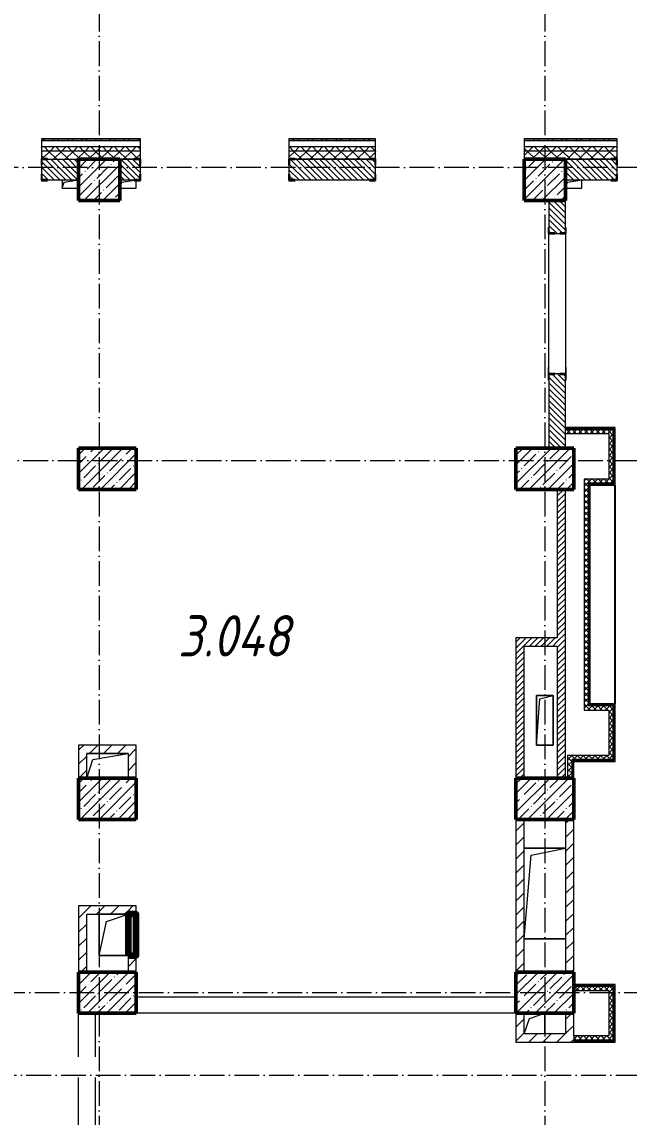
# Model space of a CAD drawing. Header units: millimetres. Extents: x -356862 to 418287, y 0 to 839748.
# Drawn here: x 219243 to 226600, y 533088 to 546362 of the extents above; entities that cross this region are included whole.
import ezdxf

# ---------------------------------------------------------------- set-up
doc = ezdxf.new("R2010")
doc.units = ezdxf.units.MM
doc.linetypes.add('50_200_ШТРИХ_1Т_ш5_п1_п1_', pattern=[700, 500, -100, 0, -100])
for name, color, linetype, lineweight in [('9.7) Заделка 956 шт', 6, 'Continuous', 158), ('A-FLOR-____-OTLN', 7, 'Continuous', 9), ('A-GENM-____-MCUT', 7, 'Continuous', 25), ('A-GENM-____-OTLN', 7, 'Continuous', 9), ('A-GENM-____-OTLN-1', 7, 'Continuous', 25), ('A-WALL-____-MCUT', 7, 'Continuous', 13), ('A-WALL-____-MCUT-1', 7, 'Continuous', 9), ('A-WALL-____-PATT-1', 7, 'Continuous', 9), ('A-WALL-FNSH-MCUT-1', 7, 'Continuous', 9), ('I-WALL-____-OTLN', 7, 'Continuous', 9), ('S-COLS-____-MCUT', 7, 'Continuous', 50), ('S-COLS-____-OTLN', 7, 'Continuous', 9), ('S-GRID-____-OTLN-1', 7, '50_200_ШТРИХ_1Т_ш5_п1_п1_', 9), ('Марки помещений', 7, 'Continuous', 9)]:
    doc.layers.add(name, color=color, linetype=linetype, lineweight=lineweight)
doc.layers.add('A-WALL-____-PATT-3', color=9, linetype='Continuous', lineweight=9, true_color=0x808080)
doc.styles.add('ISOCPEUR_I_2', font='isocpeui.ttf', dxfattribs={"width": 0.85, "height": 2.3})
pattern_1 = [(45, (142429.06, 459015.94), (-70.71068, 70.71068), []), (135, (142429.06, 459015.94), (-70.71068, -70.71068), [])]
pattern_2 = [(135, (142429.057, 459015.94), (-35.35534, -35.35534), [])]
pattern_3 = [(45, (142429.06, 459015.94), (-84.85281, 84.85281), [])]
pattern_4 = [(45, (142429.057, 459015.94), (-35.35534, 35.35534), [])]
pattern_5 = [(45, (142429.057, 459015.94), (-35.35534, 35.35534), []), (135, (142429.057, 459015.94), (-35.35534, -35.35534), [])]

# ---------------------------------------------------------------- blocks, each defined once
blk = doc.blocks.new('BSC_Колонна _Прямоугольная - 500х500-V41-АР1_План отверстий 3 этажа в осях 1-64_Ю-ЯЯ')
at = {"layer": 'S-COLS-____-OTLN'}
h = blk.add_hatch(dxfattribs=at)
h.set_pattern_fill('FP_49', color=256, style=0, pattern_type=2)
h.set_pattern_definition([(45, (-83150, -85431.04), (-114.04925, 114.04925), []), (45, (-83035.95, -85431.04), (-114.04925, 114.04925), [201.613, -40.323, 3.353, -36.97])])
h.paths.add_polyline_path([(-250, -250), (250, -250), (250, 250), (-250, 250)], flags=0)
at = {"layer": 'S-COLS-____-MCUT'}
for p, q in [((250, 250), (-250, 250)), ((-250, 250), (-250, -250)), ((250, -250), (250, 250)), ((-250, -250), (250, -250))]:
    blk.add_line(p, q, dxfattribs=at)
blk = doc.blocks.new('BSC_Колонна _Прямоугольная - 500х500-V43-АР1_План отверстий 3 этажа в осях 1-64_Ю-ЯЯ')
at = {"layer": 'S-COLS-____-OTLN'}
h = blk.add_hatch(dxfattribs=at)
h.set_pattern_fill('FP_51', color=256, style=0, pattern_type=2)
h.set_pattern_definition([(45, (-77750, -85431.04), (-114.04925, 114.04925), []), (45, (-77635.95, -85431.04), (-114.04925, 114.04925), [201.613, -40.323, 3.353, -36.97])])
h.paths.add_polyline_path([(-250, -250), (250, -250), (250, 250), (-250, 250)], flags=0)
at = {"layer": 'S-COLS-____-MCUT'}
for p, q in [((250, 250), (-250, 250)), ((-250, 250), (-250, -250)), ((250, -250), (250, 250)), ((-250, -250), (250, -250))]:
    blk.add_line(p, q, dxfattribs=at)
blk = doc.blocks.new('BSC_Колонна _Прямоугольная - 500х700-V134-АР1_План отверстий 3 этажа в осях 1-64_Ю-ЯЯ')
at = {"layer": 'S-COLS-____-OTLN'}
h = blk.add_hatch(dxfattribs=at)
h.set_pattern_fill('FP_139', color=256, style=0, pattern_type=2)
h.set_pattern_definition([(315, (-75581.04, 77850), (114.04925, 114.04925), []), (315, (-75581.04, 77735.95), (114.04925, 114.04925), [201.613, -40.323, 3.353, -36.97])])
h.paths.add_polyline_path([(-250, 350), (-250, -350), (250, -350), (250, 350)], flags=0)
at = {"layer": 'S-COLS-____-MCUT'}
for p, q in [((250, 350), (-250, 350)), ((-250, 350), (-250, -350)), ((250, -350), (250, 350)), ((-250, -350), (250, -350))]:
    blk.add_line(p, q, dxfattribs=at)
blk = doc.blocks.new('BSC_Колонна _Прямоугольная - 500х700-V135-АР1_План отверстий 3 этажа в осях 1-64_Ю-ЯЯ')
at = {"layer": 'S-COLS-____-OTLN'}
h = blk.add_hatch(dxfattribs=at)
h.set_pattern_fill('FP_140', color=256, style=0, pattern_type=2)
h.set_pattern_definition([(315, (-75581.04, 83150), (114.04925, 114.04925), []), (315, (-75581.04, 83035.95), (114.04925, 114.04925), [201.613, -40.323, 3.353, -36.97])])
h.paths.add_polyline_path([(-250, 350), (-250, -350), (250, -350), (250, 350)], flags=0)
at = {"layer": 'S-COLS-____-MCUT'}
for p, q in [((250, 350), (-250, 350)), ((-250, 350), (-250, -350)), ((250, -350), (250, 350)), ((-250, -350), (250, -350))]:
    blk.add_line(p, q, dxfattribs=at)
blk = doc.blocks.new('BSC_Колонна _Прямоугольная - 500х700-V137-АР1_План отверстий 3 этажа в осях 1-64_Ю-ЯЯ')
at = {"layer": 'S-COLS-____-OTLN'}
h = blk.add_hatch(dxfattribs=at)
h.set_pattern_fill('FP_142', color=256, style=0, pattern_type=2)
h.set_pattern_definition([(315, (-77931.04, 77850), (114.04925, 114.04925), []), (315, (-77931.04, 77735.95), (114.04925, 114.04925), [201.613, -40.323, 3.353, -36.97])])
h.paths.add_polyline_path([(-250, 350), (-250, -350), (250, -350), (250, 350)], flags=0)
at = {"layer": 'S-COLS-____-MCUT'}
for p, q in [((250, 350), (-250, 350)), ((-250, 350), (-250, -350)), ((250, -350), (250, 350)), ((-250, -350), (250, -350))]:
    blk.add_line(p, q, dxfattribs=at)
blk = doc.blocks.new('BSC_Колонна _Прямоугольная - 500х700-V138-АР1_План отверстий 3 этажа в осях 1-64_Ю-ЯЯ')
at = {"layer": 'S-COLS-____-OTLN'}
h = blk.add_hatch(dxfattribs=at)
h.set_pattern_fill('FP_143', color=256, style=0, pattern_type=2)
h.set_pattern_definition([(315, (-77931.04, 83150), (114.04925, 114.04925), []), (315, (-77931.04, 83035.95), (114.04925, 114.04925), [201.613, -40.323, 3.353, -36.97])])
h.paths.add_polyline_path([(-250, 350), (-250, -350), (250, -350), (250, 350)], flags=0)
at = {"layer": 'S-COLS-____-MCUT'}
for p, q in [((250, 350), (-250, 350)), ((-250, 350), (-250, -350)), ((250, -350), (250, 350)), ((-250, -350), (250, -350))]:
    blk.add_line(p, q, dxfattribs=at)
blk = doc.blocks.new('BSC_Колонна _Прямоугольная - 500х700-V140-АР1_План отверстий 3 этажа в осях 1-64_Ю-ЯЯ')
at = {"layer": 'S-COLS-____-OTLN'}
h = blk.add_hatch(dxfattribs=at)
h.set_pattern_fill('FP_145', color=256, style=0, pattern_type=2)
h.set_pattern_definition([(315, (-81931.04, 77850), (114.04925, 114.04925), []), (315, (-81931.04, 77735.95), (114.04925, 114.04925), [201.613, -40.323, 3.353, -36.97])])
h.paths.add_polyline_path([(-250, 350), (-250, -350), (250, -350), (250, 350)], flags=0)
at = {"layer": 'S-COLS-____-MCUT'}
for p, q in [((250, 350), (-250, 350)), ((-250, 350), (-250, -350)), ((250, -350), (250, 350)), ((-250, -350), (250, -350))]:
    blk.add_line(p, q, dxfattribs=at)
blk = doc.blocks.new('BSC_Колонна _Прямоугольная - 500х700-V141-АР1_План отверстий 3 этажа в осях 1-64_Ю-ЯЯ')
at = {"layer": 'S-COLS-____-OTLN'}
h = blk.add_hatch(dxfattribs=at)
h.set_pattern_fill('FP_146', color=256, style=0, pattern_type=2)
h.set_pattern_definition([(315, (-81931.04, 83150), (114.04925, 114.04925), []), (315, (-81931.04, 83035.95), (114.04925, 114.04925), [201.613, -40.323, 3.353, -36.97])])
h.paths.add_polyline_path([(-250, 350), (-250, -350), (250, -350), (250, 350)], flags=0)
at = {"layer": 'S-COLS-____-MCUT'}
for p, q in [((250, 350), (-250, 350)), ((-250, 350), (-250, -350)), ((250, -350), (250, 350)), ((-250, -350), (250, -350))]:
    blk.add_line(p, q, dxfattribs=at)
blk = doc.blocks.new('Фахверк_СКБ_Уголок - 250_2700-27497298-АР1_План отверстий 3 этажа в осях 1-64_Ю-ЯЯ')
at = {"layer": 'A-GENM-____-MCUT'}
for p, q in [((200, 181), (125, 181)), ((125, 181), (125, 106)), ((131, 106), (131, 175)), ((131, 175), (200, 175)), ((200, 175), (200, 181)), ((125, 106), (131, 106)), ((131, -6), (125, -6)), ((125, -6), (125, -81)), ((125, -81), (200, -81)), ((131, -75), (131, -6)), ((200, -75), (131, -75)), ((200, -81), (200, -75))]:
    blk.add_line(p, q, dxfattribs=at)
blk = doc.blocks.new('154_Стойка_СКБ_Уголок - СМ-2480_200-28346303-АР1_План отверстий 3 этажа в осях 1-64_Ю-ЯЯ')
at = {"layer": 'A-GENM-____-MCUT'}
for p, q in [((125, 156), (125, 81)), ((200, 156), (125, 156)), ((131, 81), (131, 150)), ((131, 150), (200, 150)), ((200, 150), (200, 156)), ((125, 81), (131, 81)), ((131, 19), (125, 19)), ((125, 19), (125, -56)), ((131, -50), (131, 19)), ((125, -56), (200, -56)), ((200, -50), (131, -50)), ((200, -56), (200, -50))]:
    blk.add_line(p, q, dxfattribs=at)
blk = doc.blocks.new('Стойка_Влож_Полоса боковая - Полоса-V164-АР1_План отверстий 3 этажа в осях 1-64_Ю-ЯЯ')
at = {"layer": 'A-GENM-____-OTLN'}
for p, q in [((-5, 60), (0, 60)), ((-5, -60), (-5, 60)), ((0, 31), (0, -31)), ((0, -60), (-5, -60))]:
    blk.add_line(p, q, dxfattribs=at)
blk = doc.blocks.new('Стойка_Влож_Уголок_Опорный - Уголок-28213941-АР1_План отверстий 3 этажа в осях 1-64_Ю-ЯЯ')
at = {"layer": 'A-GENM-____-OTLN'}
for p, q in [((-212, -6), (-212, 0)), ((0, 0), (0, -6)), ((-212, -75), (-212, -6)), ((-212, -6), (-206, -6)), ((-212, -75), (-206, -75)), ((-6, -6), (0, -6)), ((-6, -75), (0, -75)), ((0, -6), (0, -75))]:
    blk.add_line(p, q, dxfattribs=at)
blk = doc.blocks.new('Фахверк_СКБ_Уголок - 200_3960-28268576-АР1_План отверстий 3 этажа в осях 1-64_Ю-ЯЯ')
at = {"layer": 'A-GENM-____-MCUT'}
for p, q in [((200, 156), (125, 156)), ((125, 156), (125, 81)), ((131, 81), (131, 150)), ((131, 150), (200, 150)), ((200, 150), (200, 156)), ((125, 81), (131, 81)), ((131, 19), (125, 19)), ((125, 19), (125, -56)), ((131, -50), (131, 19)), ((125, -56), (200, -56)), ((200, -50), (131, -50)), ((200, -56), (200, -50))]:
    blk.add_line(p, q, dxfattribs=at)
blk = doc.blocks.new('AR_Отверстие прямоугольное _в плите_ - AR_Отверстие прямоугольное _в плите_-30459273-АР1_План отверстий 3 этажа в осях 1-64_Ю-ЯЯ')
at = {"layer": 'A-GENM-____-OTLN'}
for p, q in [((100, 300), (-100, 300)), ((-100, 300), (-100, -300)), ((-60, 260), (100, 300)), ((100, -300), (100, 300)), ((-100, -300), (-60, 260)), ((-100, -300), (100, -300))]:
    blk.add_line(p, q, dxfattribs=at)
blk = doc.blocks.new('AR_Отверстие прямоугольное _в плите_ - AR_Отверстие прямоугольное _в плите_-30510712-АР1_План отверстий 3 этажа в осях 1-64_Ю-ЯЯ')
at = {"layer": 'A-GENM-____-OTLN'}
for p, q in [((-100, 50), (-100, -50)), ((-100, -50), (-75, 25)), ((-75, 25), (100, 50)), ((-100, -50), (100, -50))]:
    blk.add_line(p, q, dxfattribs=at)
blk = doc.blocks.new('AR_Отверстие прямоугольное _в плите_ - AR_Отверстие прямоугольное _в плите_-V175-АР1_План отверстий 3 этажа в осях 1-64_Ю-ЯЯ')
at = {"layer": 'A-GENM-____-OTLN'}
for p, q in [((-100, -50), (-75, 25)), ((-75, 25), (100, 50)), ((100, -50), (100, 50)), ((-100, -50), (100, -50))]:
    blk.add_line(p, q, dxfattribs=at)
blk = doc.blocks.new('AR_Отверстие прямоугольное _в плите_ - AR_Отверстие прямоугольное _в плите_-V181-АР1_План отверстий 3 этажа в осях 1-64_Ю-ЯЯ')
at = {"layer": 'A-GENM-____-OTLN'}
for p, q in [((-100, -50), (-75, 25)), ((-75, 25), (75, 46)), ((100, -50), (100, 44)), ((-100, -50), (100, -50))]:
    blk.add_line(p, q, dxfattribs=at)
blk = doc.blocks.new('AR_Отверстие прямоугольное _в плите_ - AR_Отверстие прямоугольное _в плите_-V189-АР1_План отверстий 3 этажа в осях 1-64_Ю-ЯЯ')
at = {"layer": 'A-GENM-____-OTLN'}
for p, q in [((175, 250), (-175, 250)), ((-175, 250), (-175, -250)), ((-175, -250), (-87, 163)), ((-87, 163), (175, 250)), ((-175, -250), (175, -250))]:
    blk.add_line(p, q, dxfattribs=at)
blk = doc.blocks.new('AR_Отверстие прямоугольное _в плите_ - AR_Отверстие прямоугольное _в плите_-V190-АР1_План отверстий 3 этажа в осях 1-64_Ю-ЯЯ')
at = {"layer": 'A-GENM-____-OTLN'}
for p, q in [((-125, -125), (-63, 63)), ((-63, 63), (125, 125)), ((125, -125), (125, 125))]:
    blk.add_line(p, q, dxfattribs=at)
blk = doc.blocks.new('AR_Отверстие прямоугольное _в плите_ - AR_Отверстие прямоугольное _в плите_-V191-АР1_План отверстий 3 этажа в осях 1-64_Ю-ЯЯ')
at = {"layer": 'A-GENM-____-OTLN'}
for p, q in [((250, 150), (-250, 150)), ((-175, 75), (250, 150)), ((-250, -150), (-175, 75))]:
    blk.add_line(p, q, dxfattribs=at)
blk = doc.blocks.new('AR_Отверстие прямоугольное _в плите_ - AR_Отверстие прямоугольное _в плите_-30552711-АР1_План отверстий 3 этажа в осях 1-64_Ю-ЯЯ')
at = {"layer": 'A-GENM-____-OTLN'}
for p, q in [((250, 550), (-250, 550)), ((-167, 467), (250, 550)), ((-250, -550), (-167, 467)), ((-250, -550), (250, -550))]:
    blk.add_line(p, q, dxfattribs=at)

msp = doc.modelspace()

# ---------------------------------------------------------------- hatches: boundary and pattern name
at = {"layer": 'A-WALL-____-PATT-1'}
h = msp.add_hatch(dxfattribs=at)
h.set_pattern_fill('FP_6', color=256, style=0, pattern_type=2)
h.set_pattern_definition([(45, (142429.06, 459015.94), (-85.53659, 85.53659), []), (45, (142486.08, 459015.94), (-85.53659, 85.53659), [])])
h.paths.add_polyline_path([(228254.0567, 544926.983), (229379.0567, 544926.983), (229379.0567, 544946.983), (228254.0567, 544946.983)], flags=0)
h.paths.add_polyline_path([(222834.6559, 544926.983), (223529.0567, 544926.983), (223529.0567, 544946.983), (222479.0567, 544946.983), (222479.0567, 544926.983)], flags=0)
h.paths.add_polyline_path([(225485.8523, 544926.983), (226454.0567, 544926.983), (226454.0567, 544946.983), (225329.0567, 544946.983), (225329.0567, 544926.983)], flags=0)
h.paths.add_polyline_path([(219479.0567, 544926.983), (220679.0567, 544926.983), (220679.0567, 544946.983), (219479.0567, 544946.983)], flags=0)
h.paths.add_polyline_path([(217164.0567, 544926.983), (217679.0567, 544926.983), (217679.0567, 544946.983), (217164.0567, 544946.983)], flags=0)
h = msp.add_hatch(dxfattribs=at)
h.set_pattern_fill('FP_4', color=256, style=0, pattern_type=2)
h.set_pattern_definition(pattern_1)
h.paths.add_polyline_path([(243909.0567, 544796.983), (243909.0567, 544846.983), (236929.0567, 544846.983), (236929.0567, 544796.983), (241393.0309, 544796.983)], flags=0)
h.paths.add_polyline_path([(235929.0567, 544796.983), (235929.0567, 544846.983), (234179.0567, 544846.983), (234179.0567, 544796.983), (234323.1737, 544796.983)], flags=0)
h.paths.add_polyline_path([(228254.0567, 544796.983), (229379.0567, 544796.983), (229379.0567, 544846.983), (228254.0567, 544846.983)], flags=0)
h.paths.add_polyline_path([(226454.0567, 544796.983), (226454.0567, 544846.983), (225329.0567, 544846.983), (225329.0567, 544796.983), (226369.5844, 544796.983)], flags=0)
h.paths.add_polyline_path([(222834.6559, 544796.983), (223529.0567, 544796.983), (223529.0567, 544846.983), (222479.0567, 544846.983), (222479.0567, 544796.983)], flags=0)
h.paths.add_polyline_path([(219479.0567, 544796.983), (220679.0567, 544796.983), (220679.0567, 544846.983), (219479.0567, 544846.983)], flags=0)
h.paths.add_polyline_path([(217679.0567, 544796.983), (217679.0567, 544846.983), (214129.0567, 544846.983), (214129.0567, 544796.983), (216648.5309, 544796.983)], flags=0)
h.paths.add_polyline_path([(212329.0567, 544796.983), (212329.0567, 544846.983), (211129.0567, 544846.983), (211129.0567, 544796.983)], flags=0)
h.paths.add_polyline_path([(206329.0567, 544796.983), (206329.0567, 544846.983), (205079.0567, 544846.983), (205079.0567, 544796.983), (206043.7451, 544796.983)], flags=0)
h.paths.add_polyline_path([(208129.0567, 544796.983), (209329.0567, 544796.983), (209329.0567, 544846.983), (208129.0567, 544846.983)], flags=0)
h.paths.add_polyline_path([(200279.0567, 544796.983), (200279.0567, 544846.983), (199079.0567, 544846.983), (199079.0567, 544796.983)], flags=0)
h.paths.add_polyline_path([(203279.0567, 544796.983), (203279.0567, 544846.983), (202079.0567, 544846.983), (202079.0567, 544796.983), (202508.8166, 544796.983)], flags=0)
h.paths.add_polyline_path([(197279.0567, 544796.983), (197279.0567, 544846.983), (196079.0567, 544846.983), (196079.0567, 544796.983)], flags=0)
h.paths.add_polyline_path([(194279.0567, 544796.983), (194279.0567, 544846.983), (192479.0567, 544846.983), (192479.0567, 544796.983)], flags=0)
h = msp.add_hatch(dxfattribs=at)
h.set_pattern_fill('FP_4', color=256, style=0, pattern_type=2)
h.set_pattern_definition(pattern_1)
h.paths.add_polyline_path([(243829.0567, 544696.983), (243909.0567, 544696.983), (243909.0567, 544796.983), (236929.0567, 544796.983), (236929.0567, 544696.983), (243779.0567, 544696.983)], flags=0)
h.paths.add_polyline_path([(235929.0567, 544696.983), (235929.0567, 544796.983), (234179.0567, 544796.983), (234179.0567, 544702.983), (234254.0567, 544702.983), (234254.0567, 544696.983), (235429.0567, 544696.983)], flags=0)
h.paths.add_polyline_path([(226379.0567, 544696.983), (226379.0567, 544702.983), (226454.0567, 544702.983), (226454.0567, 544796.983), (225329.0567, 544796.983), (225329.0567, 544696.983), (226369.5844, 544696.983)], flags=0)
h.paths.add_polyline_path([(229020.7809, 544696.983), (229304.0567, 544696.983), (229304.0567, 544702.983), (229379.0567, 544702.983), (229379.0567, 544796.983), (228254.0567, 544796.983), (228254.0567, 544702.983), (228329.0567, 544702.983), (228329.0567, 544696.983)], flags=0)
h.paths.add_polyline_path([(223454.0567, 544696.983), (223454.0567, 544702.983), (223529.0567, 544702.983), (223529.0567, 544796.983), (222479.0567, 544796.983), (222479.0567, 544702.983), (222554.0567, 544702.983), (222554.0567, 544696.983), (222834.6559, 544696.983)], flags=0)
h.paths.add_polyline_path([(220604.0567, 544696.983), (220604.0567, 544702.983), (220679.0567, 544702.983), (220679.0567, 544796.983), (219479.0567, 544796.983), (219479.0567, 544702.983), (219554.0567, 544702.983), (219554.0567, 544696.983), (220429.0567, 544696.983)], flags=0)
h.paths.add_polyline_path([(217679.0567, 544696.983), (217679.0567, 544796.983), (214129.0567, 544796.983), (214129.0567, 544702.983), (214204.0567, 544702.983), (214204.0567, 544696.983), (217179.0567, 544696.983)], flags=0)
h.paths.add_polyline_path([(211629.0567, 544696.983), (212254.0567, 544696.983), (212254.0567, 544702.983), (212329.0567, 544702.983), (212329.0567, 544796.983), (211129.0567, 544796.983), (211129.0567, 544696.983)], flags=0)
h.paths.add_polyline_path([(205679.0567, 544696.983), (206254.0567, 544696.983), (206254.0567, 544702.983), (206329.0567, 544702.983), (206329.0567, 544796.983), (205079.0567, 544796.983), (205079.0567, 544702.983), (205154.0567, 544702.983), (205154.0567, 544696.983), (205179.0567, 544696.983)], flags=0)
h.paths.add_polyline_path([(208204.0567, 544696.983), (209254.0567, 544696.983), (209254.0567, 544702.983), (209329.0567, 544702.983), (209329.0567, 544796.983), (208129.0567, 544796.983), (208129.0567, 544702.983), (208204.0567, 544702.983)], flags=0)
h.paths.add_polyline_path([(202508.8166, 544696.983), (203204.0567, 544696.983), (203204.0567, 544702.983), (203279.0567, 544702.983), (203279.0567, 544796.983), (202079.0567, 544796.983), (202079.0567, 544702.983), (202154.0567, 544702.983), (202154.0567, 544696.983)], flags=0)
h.paths.add_polyline_path([(200204.0567, 544696.983), (200204.0567, 544702.983), (200279.0567, 544702.983), (200279.0567, 544796.983), (199079.0567, 544796.983), (199079.0567, 544702.983), (199154.0567, 544702.983), (199154.0567, 544696.983), (199679.0567, 544696.983)], flags=0)
h.paths.add_polyline_path([(196154.0567, 544696.983), (197204.0567, 544696.983), (197204.0567, 544702.983), (197279.0567, 544702.983), (197279.0567, 544796.983), (196079.0567, 544796.983), (196079.0567, 544702.983), (196154.0567, 544702.983)], flags=0)
h.paths.add_polyline_path([(194204.0567, 544696.983), (194204.0567, 544702.983), (194279.0567, 544702.983), (194279.0567, 544796.983), (192479.0567, 544796.983), (192479.0567, 544696.983), (193429.0567, 544696.983)], flags=0)
h = msp.add_hatch(dxfattribs=at)
h.set_pattern_fill('FP_9', color=256, style=0, pattern_type=2)
h.set_pattern_definition(pattern_2)
h.paths.add_polyline_path([(219485.0567, 544446.983), (219929.0567, 544446.983), (219929.0567, 544696.983), (219485.0567, 544696.983), (219485.0567, 544627.983), (219479.0567, 544627.983), (219479.0567, 544515.983), (219485.0567, 544515.983)], flags=0)
h = msp.add_hatch(dxfattribs=at)
h.set_pattern_fill('FP_9', color=256, style=0, pattern_type=2)
h.set_pattern_definition(pattern_2)
h.paths.add_polyline_path([(223523.0567, 544446.983), (223523.0567, 544515.983), (223529.0567, 544515.983), (223529.0567, 544627.983), (223523.0567, 544627.983), (223523.0567, 544696.983), (222485.0567, 544696.983), (222485.0567, 544627.983), (222479.0567, 544627.983), (222479.0567, 544515.983), (222485.0567, 544515.983), (222485.0567, 544446.983), (223454.0567, 544446.983)], flags=0)
h.paths.add_polyline_path([(220429.0567, 544446.983), (220673.0567, 544446.983), (220673.0567, 544515.983), (220679.0567, 544515.983), (220679.0567, 544627.983), (220673.0567, 544627.983), (220673.0567, 544696.983), (220429.0567, 544696.983), (220429.0567, 544627.983)], flags=0)
h = msp.add_hatch(dxfattribs=at)
h.set_pattern_fill('FP_9', color=256, style=0, pattern_type=2)
h.set_pattern_definition(pattern_2)
h.paths.add_polyline_path([(229373.0567, 544446.983), (229373.0567, 544515.983), (229379.0567, 544515.983), (229379.0567, 544627.983), (229373.0567, 544627.983), (229373.0567, 544696.983), (228260.0567, 544696.983), (228260.0567, 544627.983), (228254.0567, 544627.983), (228254.0567, 544515.983), (228260.0567, 544515.983), (228260.0567, 544446.983), (229304.0567, 544446.983)], flags=0)
h.paths.add_polyline_path([(226448.0567, 544446.983), (226448.0567, 544515.983), (226454.0567, 544515.983), (226454.0567, 544627.983), (226448.0567, 544627.983), (226448.0567, 544696.983), (225829.0567, 544696.983), (225829.0567, 544446.983), (226379.0567, 544446.983)], flags=0)
h = msp.add_hatch(dxfattribs=at)
h.set_pattern_fill('FP_9', color=256, style=0, pattern_type=2)
h.set_pattern_definition(pattern_2)
h.paths.add_polyline_path([(225829.0567, 541196.983), (225829.0567, 542090.983), (225760.0567, 542090.983), (225760.0567, 542096.983), (225698.0567, 542096.983), (225698.0567, 542090.983), (225629.0567, 542090.983), (225629.0567, 541196.983)], flags=0)
h.paths.add_polyline_path([(225760.0567, 543796.983), (225760.0567, 543802.983), (225829.0567, 543802.983), (225829.0567, 544196.983), (225629.0567, 544196.983), (225629.0567, 543802.983), (225698.0567, 543802.983), (225698.0567, 543796.983)], flags=0)
h = msp.add_hatch(dxfattribs=at)
h.set_pattern_fill('FP_8', color=256, style=0, pattern_type=2)
h.set_pattern_definition(pattern_4)
h.paths.add_polyline_path([(225829.0567, 537196.983), (225829.0567, 540696.983), (225729.0567, 540696.983), (225729.0567, 537196.983)], flags=0)
h = msp.add_hatch(dxfattribs=at)
h.set_pattern_fill('FP_8', color=256, style=0, pattern_type=2)
h.set_pattern_definition(pattern_4)
h.paths.add_polyline_path([(225729.0567, 538796.983), (225729.0567, 538896.983), (225229.0567, 538896.983), (225229.0567, 538796.983), (225485.8523, 538796.983)], flags=0)
h = msp.add_hatch(dxfattribs=at)
h.set_pattern_fill('FP_8', color=256, style=0, pattern_type=2)
h.set_pattern_definition(pattern_4)
h.paths.add_polyline_path([(225329.0567, 537196.983), (225329.0567, 538796.983), (225229.0567, 538796.983), (225229.0567, 537196.983)], flags=0)
h = msp.add_hatch(dxfattribs=at)
h.set_pattern_fill('FP_7', color=256, style=0, pattern_type=2)
h.set_pattern_definition(pattern_3)
h.paths.add_polyline_path([(220529.0567, 537496.983), (220529.0567, 537596.983), (219929.0567, 537596.983), (219929.0567, 537496.983), (220183.4594, 537496.983)], flags=0)
h = msp.add_hatch(dxfattribs=at)
h.set_pattern_fill('FP_7', color=256, style=0, pattern_type=2)
h.set_pattern_definition(pattern_3)
h.paths.add_polyline_path([(220029.0567, 537196.983), (220029.0567, 537496.983), (219929.0567, 537496.983), (219929.0567, 537196.983)], flags=0)
h = msp.add_hatch(dxfattribs=at)
h.set_pattern_fill('FP_7', color=256, style=0, pattern_type=2)
h.set_pattern_definition(pattern_3)
h.paths.add_polyline_path([(220628.941, 537196.983), (220629.0567, 537196.983), (220629.0567, 537596.983), (220529.0567, 537596.983), (220529.0567, 537196.983)], flags=0)
h = msp.add_hatch(dxfattribs=at)
h.set_pattern_fill('FP_7', color=256, style=0, pattern_type=2)
h.set_pattern_definition(pattern_3)
h.paths.add_polyline_path([(225329.0567, 534846.983), (225329.0567, 536696.983), (225229.0567, 536696.983), (225229.0567, 534846.983)], flags=0)
h = msp.add_hatch(dxfattribs=at)
h.set_pattern_fill('FP_7', color=256, style=0, pattern_type=2)
h.set_pattern_definition(pattern_3)
h.paths.add_polyline_path([(225929.0567, 534846.983), (225929.0567, 536696.983), (225829.0567, 536696.983), (225829.0567, 534846.983)], flags=0)
h = msp.add_hatch(dxfattribs=at)
h.set_pattern_fill('FP_7', color=256, style=0, pattern_type=2)
h.set_pattern_definition(pattern_3)
h.paths.add_polyline_path([(220183.4594, 535546.983), (220529.0567, 535546.983), (220529.0567, 535646.983), (219929.0567, 535646.983), (219929.0567, 535546.983), (220029.0567, 535546.983)], flags=0)
h = msp.add_hatch(dxfattribs=at)
h.set_pattern_fill('FP_7', color=256, style=0, pattern_type=2)
h.set_pattern_definition(pattern_3)
h.paths.add_polyline_path([(220529.0567, 534846.983), (220629.0567, 534846.983), (220629.0567, 535046.983), (220529.0567, 535046.983)], flags=0)
h.paths.add_polyline_path([(220629.0567, 535546.983), (220629.0567, 535646.983), (220529.0567, 535646.983), (220529.0567, 535546.983)], flags=0)
h = msp.add_hatch(dxfattribs=at)
h.set_pattern_fill('FP_7', color=256, style=0, pattern_type=2)
h.set_pattern_definition(pattern_3)
h.paths.add_polyline_path([(220029.0567, 534846.983), (220029.0567, 535546.983), (219929.0567, 535546.983), (219929.0567, 534846.983)], flags=0)
h = msp.add_hatch(dxfattribs=at)
h.set_pattern_fill('FP_7', color=256, style=0, pattern_type=2)
h.set_pattern_definition(pattern_3)
h.paths.add_polyline_path([(225329.0567, 534096.983), (225329.0567, 534346.983), (225229.0567, 534346.983), (225229.0567, 534096.983)], flags=0)
h = msp.add_hatch(dxfattribs=at)
h.set_pattern_fill('FP_7', color=256, style=0, pattern_type=2)
h.set_pattern_definition(pattern_3)
h.paths.add_polyline_path([(225929.0567, 534096.983), (225929.0567, 534346.983), (225829.0567, 534346.983), (225829.0567, 534096.983)], flags=0)
h = msp.add_hatch(dxfattribs=at)
h.set_pattern_fill('FP_7', color=256, style=0, pattern_type=2)
h.set_pattern_definition(pattern_3)
h.paths.add_polyline_path([(225229.0567, 533996.983), (225929.0567, 533996.983), (225929.0567, 534096.983), (225229.0567, 534096.983)], flags=0)
at = {"layer": 'A-WALL-____-PATT-3'}
h = msp.add_hatch(dxfattribs=at)
h.set_pattern_fill('FP_10', color=256, style=0, pattern_type=2)
h.set_pattern_definition(pattern_5)
h.paths.add_polyline_path([(225829.0567, 541371.983), (226354.0567, 541371.983), (226354.0567, 541421.983), (225829.0567, 541421.983)], flags=0)
h = msp.add_hatch(dxfattribs=at)
h.set_pattern_fill('FP_10', color=256, style=0, pattern_type=2)
h.set_pattern_definition(pattern_5)
h.paths.add_polyline_path([(226354.0567, 534071.983), (226404.0567, 534071.983), (226404.0567, 534671.983), (226354.0567, 534671.983), (226354.0567, 534621.983)], flags=0)
h.paths.add_polyline_path([(226354.0567, 537421.983), (226404.0567, 537421.983), (226404.0567, 538071.983), (226354.0567, 538071.983), (226354.0567, 537471.983)], flags=0)
h.paths.add_polyline_path([(226354.0567, 540771.983), (226404.0567, 540771.983), (226404.0567, 541421.983), (226354.0567, 541421.983), (226354.0567, 540821.983)], flags=0)
h = msp.add_hatch(dxfattribs=at)
h.set_pattern_fill('FP_10', color=256, style=0, pattern_type=2)
h.set_pattern_definition(pattern_5)
h.paths.add_polyline_path([(226104.0567, 538021.983), (226104.0567, 540821.983), (226054.0567, 540821.983), (226054.0567, 538021.983)], flags=0)
h = msp.add_hatch(dxfattribs=at)
h.set_pattern_fill('FP_10', color=256, style=0, pattern_type=2)
h.set_pattern_definition(pattern_5)
h.paths.add_polyline_path([(226116.5567, 540771.983), (226354.0567, 540771.983), (226354.0567, 540821.983), (226104.0567, 540821.983), (226104.0567, 540771.983)], flags=0)
h = msp.add_hatch(dxfattribs=at)
h.set_pattern_fill('FP_10', color=256, style=0, pattern_type=2)
h.set_pattern_definition(pattern_5)
h.paths.add_polyline_path([(226129.0567, 538021.983), (226354.0567, 538021.983), (226354.0567, 538071.983), (226104.0567, 538071.983), (226104.0567, 538021.983), (226116.5567, 538021.983)], flags=0)
h = msp.add_hatch(dxfattribs=at)
h.set_pattern_fill('FP_10', color=256, style=0, pattern_type=2)
h.set_pattern_definition(pattern_5)
h.paths.add_polyline_path([(226354.0567, 537421.983), (226354.0567, 537471.983), (225854.0567, 537471.983), (225854.0567, 537421.983), (225904.0567, 537421.983)], flags=0)
h = msp.add_hatch(dxfattribs=at)
h.set_pattern_fill('FP_10', color=256, style=0, pattern_type=2)
h.set_pattern_definition(pattern_5)
h.paths.add_polyline_path([(225854.0567, 537196.983), (225904.0567, 537196.983), (225904.0567, 537421.983), (225854.0567, 537421.983), (225854.0567, 537227.7002)], flags=0)
h = msp.add_hatch(dxfattribs=at)
h.set_pattern_fill('FP_10', color=256, style=0, pattern_type=2)
h.set_pattern_definition(pattern_5)
h.paths.add_polyline_path([(226354.0567, 534621.983), (226354.0567, 534671.983), (225929.0567, 534671.983), (225929.0567, 534621.983)], flags=0)
h = msp.add_hatch(dxfattribs=at)
h.set_pattern_fill('FP_10', color=256, style=0, pattern_type=2)
h.set_pattern_definition(pattern_5)
h.paths.add_polyline_path([(226404.0567, 534021.983), (226404.0567, 534071.983), (225929.0567, 534071.983), (225929.0567, 534021.983), (226369.5844, 534021.983)], flags=0)

# ---------------------------------------------------------------- linework, layer by layer
at = {"layer": '9.7) Заделка 956 шт'}
msp.add_lwpolyline([(220529.0567, 535046.983), (220629.0567, 535046.983), (220629.0567, 535546.983), (220529.0567, 535546.983)], close=True, dxfattribs=at)
at = {"layer": 'A-FLOR-____-OTLN'}
for p, q in [((226428.0567, 538096.983), (226428.0567, 540746.983)), ((225479.0567, 538196.6355), (225679.0567, 538196.6355)), ((225479.0567, 537596.6355), (225479.0567, 538196.6355)), ((225679.0567, 538196.6355), (225679.0567, 537596.6355)), ((220029.0567, 537496.6355), (220529.0567, 537496.6355)), ((225679.0567, 537596.6355), (225479.0567, 537596.6355)), ((225329.0567, 536346.983), (225829.0567, 536346.983)), ((220179.0567, 535546.6355), (220529.0567, 535546.6355)), ((220179.0567, 535046.6355), (220179.0567, 535546.6355)), ((225829.0567, 535246.983), (225329.0567, 535246.983)), ((220529.0567, 535046.6355), (220179.0567, 535046.6355)), ((225579.0567, 534346.983), (225579.0567, 534096.983))]:
    msp.add_line(p, q, dxfattribs=at)
at = {"layer": 'A-WALL-____-MCUT'}
for p, q in [((220679.0567, 544926.983), (219479.0567, 544926.983)), ((219479.0567, 544926.983), (219479.0567, 544702.983)), ((220679.0567, 544702.983), (220679.0567, 544926.983)), ((223529.0567, 544926.983), (222479.0567, 544926.983)), ((222479.0567, 544926.983), (222479.0567, 544702.983)), ((223529.0567, 544702.983), (223529.0567, 544926.983)), ((226454.0567, 544926.983), (225329.0567, 544926.983)), ((225329.0567, 544926.983), (225329.0567, 544696.983)), ((226454.0567, 544702.983), (226454.0567, 544926.983)), ((219479.0567, 544627.983), (219479.0567, 544515.983)), ((220679.0567, 544515.983), (220679.0567, 544627.983)), ((222479.0567, 544627.983), (222479.0567, 544515.983)), ((223529.0567, 544515.983), (223529.0567, 544627.983)), ((226454.0567, 544515.983), (226454.0567, 544627.983)), ((219554.0567, 544446.983), (219929.0567, 544446.983)), ((220429.0567, 544446.983), (220604.0567, 544446.983)), ((222554.0567, 544446.983), (223454.0567, 544446.983)), ((225829.0567, 544446.983), (226379.0567, 544446.983)), ((225629.0567, 544196.983), (225629.0567, 543871.983)), ((225829.0567, 543871.983), (225829.0567, 544196.983)), ((225698.0567, 543796.983), (225760.0567, 543796.983)), ((225629.0567, 542021.983), (225629.0567, 541196.983)), ((225829.0567, 541196.983), (225829.0567, 542021.983)), ((225829.0567, 541421.983), (226404.0567, 541421.983)), ((225829.0567, 541371.983), (226354.0567, 541371.983)), ((226354.0567, 541371.983), (226354.0567, 540821.983)), ((226404.0567, 541421.983), (226404.0567, 540771.983)), ((226054.0567, 540821.983), (226054.0567, 538021.983)), ((226354.0567, 540821.983), (226054.0567, 540821.983)), ((226104.0567, 540771.983), (226104.0567, 538071.983)), ((226404.0567, 540771.983), (226104.0567, 540771.983)), ((226054.0567, 538021.983), (226354.0567, 538021.983)), ((226404.0567, 538071.983), (226104.0567, 538071.983)), ((226354.0567, 538021.983), (226354.0567, 537471.983)), ((226404.0567, 538071.983), (226404.0567, 537421.983)), ((226354.0567, 537471.983), (225854.0567, 537471.983)), ((225854.0567, 537471.983), (225854.0567, 537196.983)), ((226404.0567, 537421.983), (225904.0567, 537421.983)), ((225904.0567, 537421.983), (225904.0567, 537196.983)), ((226404.0567, 534671.983), (225929.0567, 534671.983)), ((225929.0567, 534621.983), (226354.0567, 534621.983)), ((226354.0567, 534621.983), (226354.0567, 534071.983)), ((226404.0567, 534671.983), (226404.0567, 534021.983)), ((226354.0567, 534071.983), (225929.0567, 534071.983)), ((225929.0567, 534071.983), (225929.0567, 534021.983)), ((226404.0567, 534021.983), (225929.0567, 534021.983))]:
    msp.add_line(p, q, dxfattribs=at)
at = {"layer": 'A-WALL-____-MCUT-1'}
for p, q in [((220679.0567, 544846.983), (219479.0567, 544846.983)), ((220679.0567, 544796.983), (219479.0567, 544796.983)), ((223529.0567, 544846.983), (222479.0567, 544846.983)), ((223529.0567, 544796.983), (222479.0567, 544796.983)), ((226454.0567, 544846.983), (225329.0567, 544846.983)), ((226454.0567, 544796.983), (225329.0567, 544796.983)), ((219554.0567, 544696.983), (219929.0567, 544696.983)), ((220429.0567, 544696.983), (220604.0567, 544696.983)), ((220604.0567, 544696.983), (220429.0567, 544696.983)), ((222554.0567, 544696.983), (223454.0567, 544696.983)), ((223454.0567, 544696.983), (222554.0567, 544696.983)), ((225829.0567, 544696.983), (226379.0567, 544696.983)), ((226379.0567, 544696.983), (225829.0567, 544696.983)), ((225829.0567, 541434.483), (226416.5567, 541434.483)), ((226416.5567, 541434.483), (226416.5567, 540759.483)), ((226116.5567, 540759.483), (226116.5567, 538084.483)), ((226416.5567, 540759.483), (226116.5567, 540759.483)), ((226416.5567, 538084.483), (226116.5567, 538084.483)), ((226416.5567, 538084.483), (226416.5567, 537409.483)), ((226416.5567, 537409.483), (225916.5567, 537409.483)), ((225916.5567, 537409.483), (225916.5567, 537196.983)), ((226416.5567, 534684.483), (225929.0567, 534684.483)), ((226416.5567, 534684.483), (226416.5567, 534009.483)), ((226416.5567, 534009.483), (225929.0567, 534009.483))]:
    msp.add_line(p, q, dxfattribs=at)
at = {"layer": 'A-WALL-FNSH-MCUT-1'}
for p, q in [((220679.0567, 544946.983), (219479.0567, 544946.983)), ((219479.0567, 544946.983), (219479.0567, 544926.983)), ((219479.0567, 544926.983), (220679.0567, 544926.983)), ((220679.0567, 544926.983), (220679.0567, 544946.983)), ((223529.0567, 544946.983), (222479.0567, 544946.983)), ((222479.0567, 544946.983), (222479.0567, 544926.983)), ((222479.0567, 544926.983), (223529.0567, 544926.983)), ((223529.0567, 544926.983), (223529.0567, 544946.983)), ((226454.0567, 544946.983), (225329.0567, 544946.983)), ((225329.0567, 544946.983), (225329.0567, 544926.983)), ((225329.0567, 544926.983), (226454.0567, 544926.983)), ((226454.0567, 544926.983), (226454.0567, 544946.983)), ((226429.0567, 541446.983), (225829.0567, 541446.983)), ((226429.0567, 540746.983), (226429.0567, 541446.983)), ((225729.0567, 540696.983), (225729.0567, 538896.983)), ((225829.0567, 537196.983), (225829.0567, 540696.983)), ((226129.0567, 538096.983), (226129.0567, 540746.983)), ((226129.0567, 540746.983), (226429.0567, 540746.983)), ((225729.0567, 538896.983), (225229.0567, 538896.983)), ((225229.0567, 538896.983), (225229.0567, 537196.983)), ((225329.0567, 538796.983), (225729.0567, 538796.983)), ((225329.0567, 537196.983), (225329.0567, 538796.983)), ((225729.0567, 538796.983), (225729.0567, 537196.983)), ((226429.0567, 538096.983), (226129.0567, 538096.983)), ((226429.0567, 537396.983), (226429.0567, 538096.983)), ((220629.0567, 537596.983), (219929.0567, 537596.983)), ((219929.0567, 537596.983), (219929.0567, 537196.983)), ((220029.0567, 537496.983), (220529.0567, 537496.983)), ((220029.0567, 537196.983), (220029.0567, 537496.983)), ((220529.0567, 537496.983), (220529.0567, 537196.983)), ((220629.0567, 537196.983), (220629.0567, 537596.983)), ((225929.0567, 537396.983), (226429.0567, 537396.983)), ((225929.0567, 537196.983), (225929.0567, 537396.983)), ((225229.0567, 536696.983), (225229.0567, 534846.983)), ((225329.0567, 534846.983), (225329.0567, 536696.983)), ((225829.0567, 536696.983), (225829.0567, 534846.983)), ((225929.0567, 534846.983), (225929.0567, 536696.983)), ((220629.0567, 535646.983), (219929.0567, 535646.983)), ((219929.0567, 535646.983), (219929.0567, 534846.983)), ((220629.0567, 535546.983), (220629.0567, 535646.983)), ((220029.0567, 535546.983), (220529.0567, 535546.983)), ((220029.0567, 534846.983), (220029.0567, 535546.983)), ((220529.0567, 535046.983), (220529.0567, 534846.983)), ((220629.0567, 534846.983), (220629.0567, 535046.983)), ((226429.0567, 534696.983), (225929.0567, 534696.983)), ((226429.0567, 533996.983), (226429.0567, 534696.983)), ((225229.0567, 534346.983), (225229.0567, 533996.983)), ((225329.0567, 534096.983), (225329.0567, 534346.983)), ((225829.0567, 534346.983), (225829.0567, 534096.983)), ((225929.0567, 534071.983), (225929.0567, 534346.983)), ((225829.0567, 534096.983), (225329.0567, 534096.983)), ((225929.0567, 534021.983), (225929.0567, 533996.983)), ((225229.0567, 533996.983), (226429.0567, 533996.983))]:
    msp.add_line(p, q, dxfattribs=at)
at = {"layer": 'I-WALL-____-OTLN'}
for p, q in [((225629.0567, 542096.983), (225629.0567, 543796.983)), ((225829.0567, 543796.983), (225829.0567, 542096.983)), ((226429.0567, 540746.983), (226429.0567, 538096.983)), ((220629.0567, 534546.983), (225229.0567, 534546.983)), ((219929.0567, 533816.983), (219929.0567, 534346.983)), ((220129.0567, 534346.983), (220129.0567, 533816.983)), ((225229.0567, 534346.983), (220629.0567, 534346.983)), ((219929.0567, 531446.983), (219929.0567, 533566.983)), ((220129.0567, 533566.983), (220129.0567, 531446.983))]:
    msp.add_line(p, q, dxfattribs=at)
at = {"layer": 'S-GRID-____-OTLN-1', "color": 251, "ltscale": 0.6, "true_color": 0x636466}
for p, q in [((220179.0567, 549908.7924), (220179.0567, 498996.983)), ((225579.0567, 549908.7924), (225579.0567, 498996.983)), ((246503.4633, 544596.983), (137760.2865, 544596.983)), ((137760.2865, 541046.983), (246503.4633, 541046.983)), ((191671.0744, 534596.983), (246503.4633, 534596.983)), ((176866.5027, 533596.983), (246503.4633, 533596.983))]:
    msp.add_line(p, q, dxfattribs=at)

# ---------------------------------------------------------------- block references
at = {"layer": 'A-GENM-____-OTLN'}
for name, p in [('AR_Отверстие прямоугольное _в плите_ - AR_Отверстие прямоугольное _в плите_-30510712-АР1_План отверстий 3 этажа в осях 1-64_Ю-ЯЯ', (219829.0567, 544396.983)), ('AR_Отверстие прямоугольное _в плите_ - AR_Отверстие прямоугольное _в плите_-V181-АР1_План отверстий 3 этажа в осях 1-64_Ю-ЯЯ', (220529.0567, 544396.983)), ('AR_Отверстие прямоугольное _в плите_ - AR_Отверстие прямоугольное _в плите_-V175-АР1_План отверстий 3 этажа в осях 1-64_Ю-ЯЯ', (225929.0567, 544396.983)), ('AR_Отверстие прямоугольное _в плите_ - AR_Отверстие прямоугольное _в плите_-30459273-АР1_План отверстий 3 этажа в осях 1-64_Ю-ЯЯ', (225579.0567, 537896.6355)), ('AR_Отверстие прямоугольное _в плите_ - AR_Отверстие прямоугольное _в плите_-V191-АР1_План отверстий 3 этажа в осях 1-64_Ю-ЯЯ', (220279.0567, 537346.6355)), ('AR_Отверстие прямоугольное _в плите_ - AR_Отверстие прямоугольное _в плите_-30552711-АР1_План отверстий 3 этажа в осях 1-64_Ю-ЯЯ', (225579.0567, 535796.983)), ('AR_Отверстие прямоугольное _в плите_ - AR_Отверстие прямоугольное _в плите_-V189-АР1_План отверстий 3 этажа в осях 1-64_Ю-ЯЯ', (220354.0567, 535296.6355)), ('AR_Отверстие прямоугольное _в плите_ - AR_Отверстие прямоугольное _в плите_-V190-АР1_План отверстий 3 этажа в осях 1-64_Ю-ЯЯ', (225454.0567, 534221.983))]:
    msp.add_blockref(name, p, dxfattribs=at)
for name, p, rotation in [('Стойка_Влож_Уголок_Опорный - Уголок-28213941-АР1_План отверстий 3 этажа в осях 1-64_Ю-ЯЯ', (225623.0567, 542096.983), 180), ('Стойка_Влож_Полоса боковая - Полоса-V164-АР1_План отверстий 3 этажа в осях 1-64_Ю-ЯЯ', (225729.0567, 542096.983), 269.9999999999999)]:
    msp.add_blockref(name, p, dxfattribs=dict(at, rotation=rotation))
at = {"layer": 'A-GENM-____-OTLN-1'}
for p in [(219354.0567, 544521.983), (222354.0567, 544521.983)]:
    msp.add_blockref('Фахверк_СКБ_Уголок - 250_2700-27497298-АР1_План отверстий 3 этажа в осях 1-64_Ю-ЯЯ', p, dxfattribs=at)
for name, p, rotation in [('Фахверк_СКБ_Уголок - 250_2700-27497298-АР1_План отверстий 3 этажа в осях 1-64_Ю-ЯЯ', (220804.0567, 544621.983), 180), ('Фахверк_СКБ_Уголок - 250_2700-27497298-АР1_План отверстий 3 этажа в осях 1-64_Ю-ЯЯ', (223654.0567, 544621.983), 180), ('Фахверк_СКБ_Уголок - 250_2700-27497298-АР1_План отверстий 3 этажа в осях 1-64_Ю-ЯЯ', (226579.0567, 544621.983), 180), ('Фахверк_СКБ_Уголок - 200_3960-28268576-АР1_План отверстий 3 этажа в осях 1-64_Ю-ЯЯ', (225779.0567, 543671.983), 89.9999999999999), ('154_Стойка_СКБ_Уголок - СМ-2480_200-28346303-АР1_План отверстий 3 этажа в осях 1-64_Ю-ЯЯ', (225679.0567, 542221.983), 269.9999999999999)]:
    msp.add_blockref(name, p, dxfattribs=dict(at, rotation=rotation))
at = {"layer": 'S-COLS-____-OTLN'}
for name, p in [('BSC_Колонна _Прямоугольная - 500х500-V43-АР1_План отверстий 3 этажа в осях 1-64_Ю-ЯЯ', (220179.0567, 544446.983)), ('BSC_Колонна _Прямоугольная - 500х500-V41-АР1_План отверстий 3 этажа в осях 1-64_Ю-ЯЯ', (225579.0567, 544446.983))]:
    msp.add_blockref(name, p, dxfattribs=at)
at = {"layer": 'S-COLS-____-OTLN', "rotation": 89.9999999999999}
for name, p in [('BSC_Колонна _Прямоугольная - 500х700-V140-АР1_План отверстий 3 этажа в осях 1-64_Ю-ЯЯ', (220279.0567, 540946.983)), ('BSC_Колонна _Прямоугольная - 500х700-V141-АР1_План отверстий 3 этажа в осях 1-64_Ю-ЯЯ', (225579.0567, 540946.983)), ('BSC_Колонна _Прямоугольная - 500х700-V137-АР1_План отверстий 3 этажа в осях 1-64_Ю-ЯЯ', (220279.0567, 536946.983)), ('BSC_Колонна _Прямоугольная - 500х700-V138-АР1_План отверстий 3 этажа в осях 1-64_Ю-ЯЯ', (225579.0567, 536946.983)), ('BSC_Колонна _Прямоугольная - 500х700-V134-АР1_План отверстий 3 этажа в осях 1-64_Ю-ЯЯ', (220279.0567, 534596.983)), ('BSC_Колонна _Прямоугольная - 500х700-V135-АР1_План отверстий 3 этажа в осях 1-64_Ю-ЯЯ', (225579.0567, 534596.983))]:
    msp.add_blockref(name, p, dxfattribs=at)

# ---------------------------------------------------------------- texts
at = {"layer": 'Марки помещений', "insert": (221134.884, 539171.7601), "char_height": 500, "width": 817.72125, "attachment_point": 1, "style": 'ISOCPEUR_I_2'}
msp.add_mtext('3.048', dxfattribs=at)

doc.saveas('drawing.dxf')
